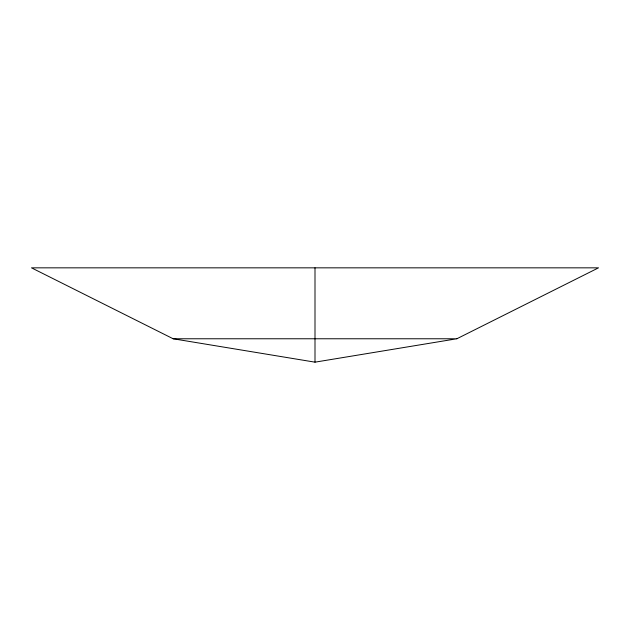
<?xml version="1.0" encoding="UTF-8"?>
<svg xmlns="http://www.w3.org/2000/svg" width="630" height="630" viewBox="0 0 630 630"><rect width="100%" height="100%" fill="white"/><g stroke="black" fill="none" stroke-linecap="round" stroke-linejoin="round"><path stroke-width="0.94" d="M456.852 338.767L598.5 267.837L31.5 267.837L173.148 338.767L315 362.163L456.852 338.767L173.148 338.767M315 267.837L315 362.163"/></g></svg>
